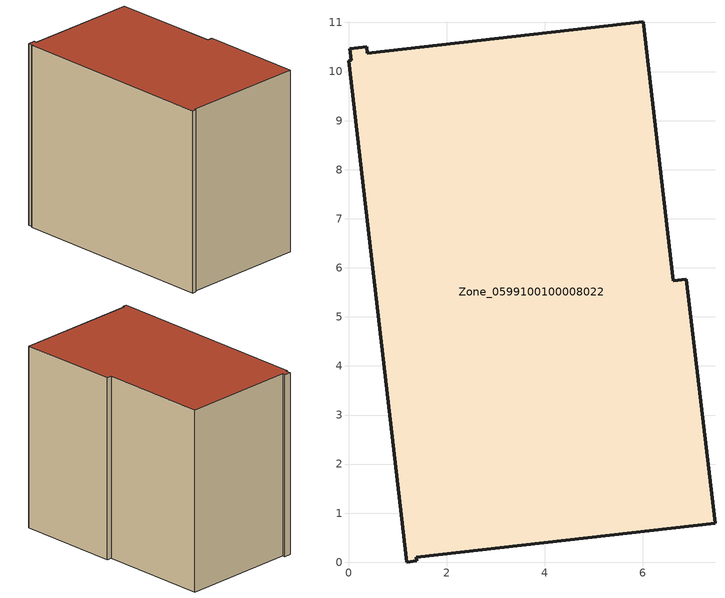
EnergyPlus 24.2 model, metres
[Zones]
Zone_0599100100008022
 floor ground (C_G): 0.06,10.23 0.03,10.47 0.37,10.51 0.38,10.37 6,11.01 6.62,5.73 6.89,5.76 7.47,0.8 1.38,0.1 1.39,0.03 1.18,0 0,10.22 z0
 wall outside (C_F): 1.18,0 1.39,0.03 1.38,0.1 7.47,0.8 6.89,5.76 6.62,5.73 6,11.01 0.38,10.37 0.37,10.51 0.03,10.47 0.06,10.23 0,10.22 1.18,0 z0:9.04
 roof outside (C_R): 0.03,10.47 0.06,10.23 0,10.22 1.18,0 1.39,0.03 1.38,0.1 7.47,0.8 6.89,5.76 6.62,5.73 6,11.01 0.38,10.37 0.37,10.51 z9.04
[BUILDING]
Pand.0599100100008022: North Axis=0; Terrain=City; Loads Convergence Tolerance Value=0.04; Temperature Convergence Tolerance Value=0.4; Solar Distribution=FullExterior; Maximum Number of Warmup Days=25; Minimum Number of Warmup Days=1
[Site:Location]
Rotterdam.The.Hague.AP_ZH_NLD Design_Conditions: Latitude=51.96; Longitude=4.45; Time Zone=1; Elevation=-4.5
[SITE:GROUNDTEMPERATURE:BUILDINGSURFACE]
18, 18, 18, 18, 18, 18, 18, 18, 18, 18, 18, 18
[MATERIAL] Thermal Absorptance=0.9; Solar Absorptance=0.7; Visible Absorptance=0.7
Name | Roughness | Thickness | Conductivity | Density | Specific Heat
G.TC.2015-2018 | MediumSmooth | 0.15 | 0.0428571 | 540 | 1210
F.TC.2015-2018 | Rough | 0.3 | 0.0666667 | 1920 | 840
R.TC.2015-2018 | MediumRough | 0.2 | 0.0333333 | 1500 | 1000
[CONSTRUCTION]
C_G: G.TC.2015-2018
C_F: F.TC.2015-2018
C_R: R.TC.2015-2018
[ZONE]
Zone_0599100100008022: Type=1; Multiplier=1; Ceiling Height=Autocalculate; Volume=Autocalculate; Floor Area=autocalculate; Part of Total Floor Area=Yes
[ZONEINFILTRATION:DESIGNFLOWRATE]
Infil_Zone_0599100100008022: Zone or ZoneList or Space or SpaceList=Zone_0599100100008022; Schedule=AlwaysOn; Design Flow Rate Calculation Method=Flow/Area; Flow Rate per Floor Area=0.0015; Constant Term Coefficient=1; Temperature Term Coefficient=0; Velocity Term Coefficient=0; Velocity Squared Term Coefficient=0
[HVACTEMPLATE:ZONE:IDEALLOADSAIRSYSTEM]
Zone_0599100100008022: Maximum Heating Supply Air Temperature=50; Minimum Cooling Supply Air Temperature=13; Maximum Heating Supply Air Humidity Ratio=0.0156; Minimum Cooling Supply Air Humidity Ratio=0.0077; Heating Limit=NoLimit; Cooling Limit=NoLimit; Dehumidification Control Type=ConstantSensibleHeatRatio; Cooling Sensible Heat Ratio=0.7; Dehumidification Setpoint=60; Humidification Control Type=None; Humidification Setpoint=30; Outdoor Air Method=None; Outdoor Air Flow Rate per Person=0.00944; Outdoor Air Flow Rate per Zone Floor Area=0; Outdoor Air Flow Rate per Zone=0; Demand Controlled Ventilation Type=None; Outdoor Air Economizer Type=NoEconomizer; Heat Recovery Type=None; Sensible Heat Recovery Effectiveness=0.7; Latent Heat Recovery Effectiveness=0.65
[ZONECONTROL:THERMOSTAT]
ThermostatControl_Zone_0599100100008022: Zone or ZoneList=Zone_0599100100008022; Control Type Schedule=DualSetpointControlType; Control 1=Thermostat_Zone_0599100100008022; Temperature Difference Between Cutout And Setpoint=0
[THERMOSTATSETPOINT:DUALSETPOINT]
Thermostat_Zone_0599100100008022: Heating Setpoint Temperature Schedule=HeatingSetpoint_Zone_0599100100008022; Cooling Setpoint Temperature Schedule=CoolingSetpoint_Zone_0599100100008022
[SCHEDULE:COMPACT]
HeatingSetpoint_Zone_0599100100008022: Through: 12/31, For: AllDays, Until: 24:00, 21
CoolingSetpoint_Zone_0599100100008022: Through: 12/31, For: AllDays, Until: 24:00, 24
DualSetpointControlType: Through: 12/31, For: AllDays, Until: 24:00, 4
AlwaysOn: Through: 12/31, For: AllDays, Until: 24:00, 1
